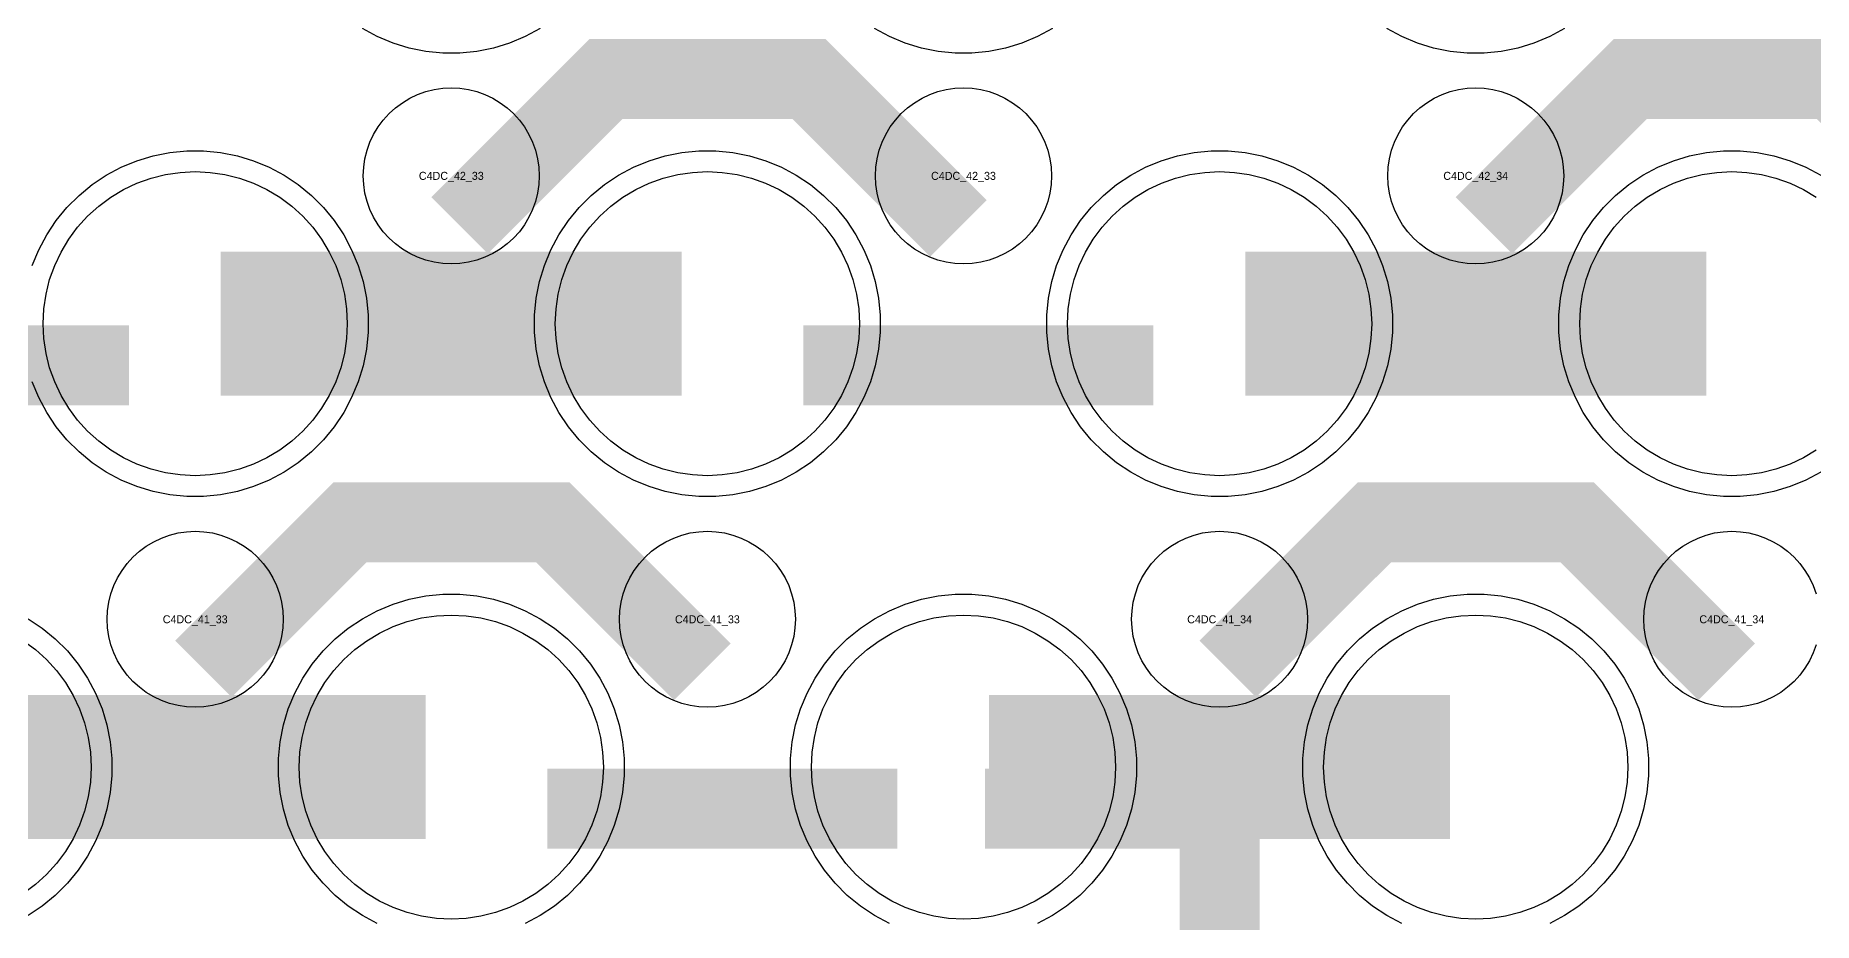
# Model space of a CAD drawing. Extents: x -11880 to 11880, y -14992 to 14992.
# Drawn here: x -1490 to -934, y -9207 to -8930 of the extents above; entities that cross this region are included whole.
import ezdxf
from ezdxf.enums import TextEntityAlignment as Align

# ---------------------------------------------------------------- set-up
doc = ezdxf.new("R2010")
doc.units = 0
doc.header["$MEASUREMENT"] = 0
for name, color, linetype in [('GDS_775_DT_237', 138, 'CONTINUOUS'), ('RDL1_FS', 34, 'CONTINUOUS'), ('RDL_BS', 160, 'CONTINUOUS')]:
    doc.layers.add(name, color=color, linetype=linetype)

msp = doc.modelspace()

# ---------------------------------------------------------------- linework, layer by layer
at = {"layer": 'RDL1_FS'}
for points in [[(-1440, -9067.384), (-1444.657, -9067.155), (-1449.268, -9066.471), (-1453.791, -9065.339), (-1458.181, -9063.767), (-1462.395, -9061.775), (-1466.395, -9059.377), (-1470.14, -9056.599), (-1473.594, -9053.469), (-1476.724, -9050.015), (-1479.502, -9046.27), (-1481.9, -9042.27), (-1483.892, -9038.056), (-1485.464, -9033.666), (-1486.596, -9029.143), (-1487.28, -9024.532), (-1487.509, -9019.875), (-1487.28, -9015.218), (-1486.596, -9010.607), (-1485.464, -9006.084), (-1483.892, -9001.694), (-1481.9, -8997.48), (-1479.502, -8993.48), (-1476.724, -8989.735), (-1473.594, -8986.281), (-1470.14, -8983.151), (-1466.395, -8980.373), (-1462.395, -8977.975), (-1458.181, -8975.983), (-1453.791, -8974.411), (-1449.268, -8973.279), (-1444.657, -8972.595), (-1440, -8972.366), (-1435.343, -8972.595), (-1430.732, -8973.279), (-1426.209, -8974.411), (-1421.819, -8975.983), (-1417.605, -8977.975), (-1413.605, -8980.373), (-1409.86, -8983.151), (-1406.406, -8986.281), (-1403.276, -8989.735), (-1400.498, -8993.48), (-1398.1, -8997.48), (-1396.108, -9001.694), (-1394.536, -9006.084), (-1393.404, -9010.607), (-1392.72, -9015.218), (-1392.491, -9019.875), (-1392.72, -9024.532), (-1393.404, -9029.143), (-1394.536, -9033.666), (-1396.108, -9038.056), (-1398.1, -9042.27), (-1400.498, -9046.27), (-1403.276, -9050.015), (-1406.406, -9053.469), (-1409.86, -9056.599), (-1413.605, -9059.377), (-1417.605, -9061.775), (-1421.819, -9063.767), (-1426.209, -9065.339), (-1430.732, -9066.471), (-1435.343, -9067.155)], [(-1280, -9067.384), (-1284.657, -9067.155), (-1289.268, -9066.471), (-1293.791, -9065.339), (-1298.181, -9063.767), (-1302.395, -9061.775), (-1306.395, -9059.377), (-1310.14, -9056.599), (-1313.594, -9053.469), (-1316.724, -9050.015), (-1319.502, -9046.27), (-1321.9, -9042.27), (-1323.892, -9038.056), (-1325.464, -9033.666), (-1326.596, -9029.143), (-1327.28, -9024.532), (-1327.509, -9019.875), (-1327.28, -9015.218), (-1326.596, -9010.607), (-1325.464, -9006.084), (-1323.892, -9001.694), (-1321.9, -8997.48), (-1319.502, -8993.48), (-1316.724, -8989.735), (-1313.594, -8986.281), (-1310.14, -8983.151), (-1306.395, -8980.373), (-1302.395, -8977.975), (-1298.181, -8975.983), (-1293.791, -8974.411), (-1289.268, -8973.279), (-1284.657, -8972.595), (-1280, -8972.366), (-1275.343, -8972.595), (-1270.732, -8973.279), (-1266.209, -8974.411), (-1261.819, -8975.983), (-1257.605, -8977.975), (-1253.605, -8980.373), (-1249.86, -8983.151), (-1246.406, -8986.281), (-1243.276, -8989.735), (-1240.498, -8993.48), (-1238.1, -8997.48), (-1236.108, -9001.694), (-1234.536, -9006.084), (-1233.404, -9010.607), (-1232.72, -9015.218), (-1232.491, -9019.875), (-1232.72, -9024.532), (-1233.404, -9029.143), (-1234.536, -9033.666), (-1236.108, -9038.056), (-1238.1, -9042.27), (-1240.498, -9046.27), (-1243.276, -9050.015), (-1246.406, -9053.469), (-1249.86, -9056.599), (-1253.605, -9059.377), (-1257.605, -9061.775), (-1261.819, -9063.767), (-1266.209, -9065.339), (-1270.732, -9066.471), (-1275.343, -9067.155)], [(-1120, -9067.384), (-1124.657, -9067.155), (-1129.268, -9066.471), (-1133.791, -9065.339), (-1138.181, -9063.767), (-1142.395, -9061.775), (-1146.395, -9059.377), (-1150.14, -9056.599), (-1153.594, -9053.469), (-1156.724, -9050.015), (-1159.502, -9046.27), (-1161.9, -9042.27), (-1163.892, -9038.056), (-1165.464, -9033.666), (-1166.596, -9029.143), (-1167.28, -9024.532), (-1167.509, -9019.875), (-1167.28, -9015.218), (-1166.596, -9010.607), (-1165.464, -9006.084), (-1163.892, -9001.694), (-1161.9, -8997.48), (-1159.502, -8993.48), (-1156.724, -8989.735), (-1153.594, -8986.281), (-1150.14, -8983.151), (-1146.395, -8980.373), (-1142.395, -8977.975), (-1138.181, -8975.983), (-1133.791, -8974.411), (-1129.268, -8973.279), (-1124.657, -8972.595), (-1120, -8972.366), (-1115.343, -8972.595), (-1110.732, -8973.279), (-1106.209, -8974.411), (-1101.819, -8975.983), (-1097.605, -8977.975), (-1093.605, -8980.373), (-1089.86, -8983.151), (-1086.406, -8986.281), (-1083.276, -8989.735), (-1080.498, -8993.48), (-1078.1, -8997.48), (-1076.108, -9001.694), (-1074.536, -9006.084), (-1073.404, -9010.607), (-1072.72, -9015.218), (-1072.491, -9019.875), (-1072.72, -9024.532), (-1073.404, -9029.143), (-1074.536, -9033.666), (-1076.108, -9038.056), (-1078.1, -9042.27), (-1080.498, -9046.27), (-1083.276, -9050.015), (-1086.406, -9053.469), (-1089.86, -9056.599), (-1093.605, -9059.377), (-1097.605, -9061.775), (-1101.819, -9063.767), (-1106.209, -9065.339), (-1110.732, -9066.471), (-1115.343, -9067.155)], [(-1360, -9205.944), (-1364.657, -9205.715), (-1369.268, -9205.031), (-1373.791, -9203.899), (-1378.181, -9202.327), (-1382.395, -9200.335), (-1386.395, -9197.937), (-1390.14, -9195.159), (-1393.594, -9192.029), (-1396.724, -9188.575), (-1399.502, -9184.83), (-1401.9, -9180.83), (-1403.892, -9176.616), (-1405.464, -9172.226), (-1406.596, -9167.703), (-1407.28, -9163.092), (-1407.509, -9158.435), (-1407.28, -9153.778), (-1406.596, -9149.167), (-1405.464, -9144.644), (-1403.892, -9140.254), (-1401.9, -9136.04), (-1399.502, -9132.04), (-1396.724, -9128.295), (-1393.594, -9124.841), (-1390.14, -9121.711), (-1386.395, -9118.933), (-1382.395, -9116.535), (-1378.181, -9114.543), (-1373.791, -9112.971), (-1369.268, -9111.839), (-1364.657, -9111.155), (-1360, -9110.926), (-1355.343, -9111.155), (-1350.732, -9111.839), (-1346.209, -9112.971), (-1341.819, -9114.543), (-1337.605, -9116.535), (-1333.605, -9118.933), (-1329.86, -9121.711), (-1326.406, -9124.841), (-1323.276, -9128.295), (-1320.498, -9132.04), (-1318.1, -9136.04), (-1316.108, -9140.254), (-1314.536, -9144.644), (-1313.404, -9149.167), (-1312.72, -9153.778), (-1312.491, -9158.435), (-1312.72, -9163.092), (-1313.404, -9167.703), (-1314.536, -9172.226), (-1316.108, -9176.616), (-1318.1, -9180.83), (-1320.498, -9184.83), (-1323.276, -9188.575), (-1326.406, -9192.029), (-1329.86, -9195.159), (-1333.605, -9197.937), (-1337.605, -9200.335), (-1341.819, -9202.327), (-1346.209, -9203.899), (-1350.732, -9205.031), (-1355.343, -9205.715)], [(-1200, -9205.944), (-1204.657, -9205.715), (-1209.268, -9205.031), (-1213.791, -9203.899), (-1218.181, -9202.327), (-1222.395, -9200.335), (-1226.395, -9197.937), (-1230.14, -9195.159), (-1233.594, -9192.029), (-1236.724, -9188.575), (-1239.502, -9184.83), (-1241.9, -9180.83), (-1243.892, -9176.616), (-1245.464, -9172.226), (-1246.596, -9167.703), (-1247.28, -9163.092), (-1247.509, -9158.435), (-1247.28, -9153.778), (-1246.596, -9149.167), (-1245.464, -9144.644), (-1243.892, -9140.254), (-1241.9, -9136.04), (-1239.502, -9132.04), (-1236.724, -9128.295), (-1233.594, -9124.841), (-1230.14, -9121.711), (-1226.395, -9118.933), (-1222.395, -9116.535), (-1218.181, -9114.543), (-1213.791, -9112.971), (-1209.268, -9111.839), (-1204.657, -9111.155), (-1200, -9110.926), (-1195.343, -9111.155), (-1190.732, -9111.839), (-1186.209, -9112.971), (-1181.819, -9114.543), (-1177.605, -9116.535), (-1173.605, -9118.933), (-1169.86, -9121.711), (-1166.406, -9124.841), (-1163.276, -9128.295), (-1160.498, -9132.04), (-1158.1, -9136.04), (-1156.108, -9140.254), (-1154.536, -9144.644), (-1153.404, -9149.167), (-1152.72, -9153.778), (-1152.491, -9158.435), (-1152.72, -9163.092), (-1153.404, -9167.703), (-1154.536, -9172.226), (-1156.108, -9176.616), (-1158.1, -9180.83), (-1160.498, -9184.83), (-1163.276, -9188.575), (-1166.406, -9192.029), (-1169.86, -9195.159), (-1173.605, -9197.937), (-1177.605, -9200.335), (-1181.819, -9202.327), (-1186.209, -9203.899), (-1190.732, -9205.031), (-1195.343, -9205.715)], [(-1040, -9205.944), (-1044.657, -9205.715), (-1049.268, -9205.031), (-1053.791, -9203.899), (-1058.181, -9202.327), (-1062.395, -9200.335), (-1066.395, -9197.937), (-1070.14, -9195.159), (-1073.594, -9192.029), (-1076.724, -9188.575), (-1079.502, -9184.83), (-1081.9, -9180.83), (-1083.892, -9176.616), (-1085.464, -9172.226), (-1086.596, -9167.703), (-1087.28, -9163.092), (-1087.509, -9158.435), (-1087.28, -9153.778), (-1086.596, -9149.167), (-1085.464, -9144.644), (-1083.892, -9140.254), (-1081.9, -9136.04), (-1079.502, -9132.04), (-1076.724, -9128.295), (-1073.594, -9124.841), (-1070.14, -9121.711), (-1066.395, -9118.933), (-1062.395, -9116.535), (-1058.181, -9114.543), (-1053.791, -9112.971), (-1049.268, -9111.839), (-1044.657, -9111.155), (-1040, -9110.926), (-1035.343, -9111.155), (-1030.732, -9111.839), (-1026.209, -9112.971), (-1021.819, -9114.543), (-1017.605, -9116.535), (-1013.605, -9118.933), (-1009.86, -9121.711), (-1006.406, -9124.841), (-1003.276, -9128.295), (-1000.498, -9132.04), (-998.1, -9136.04), (-996.108, -9140.254), (-994.536, -9144.644), (-993.404, -9149.167), (-992.72, -9153.778), (-992.491, -9158.435), (-992.72, -9163.092), (-993.404, -9167.703), (-994.536, -9172.226), (-996.108, -9176.616), (-998.1, -9180.83), (-1000.498, -9184.83), (-1003.276, -9188.575), (-1006.406, -9192.029), (-1009.86, -9195.159), (-1013.605, -9197.937), (-1017.605, -9200.335), (-1021.819, -9202.327), (-1026.209, -9203.899), (-1030.732, -9205.031), (-1035.343, -9205.715)]]:
    msp.add_lwpolyline(points, close=True, dxfattribs=at)
for points in [[(-933.605, -9059.377), (-937.605, -9061.775), (-941.819, -9063.767), (-946.209, -9065.339), (-950.732, -9066.471), (-955.343, -9067.155), (-960, -9067.384), (-964.657, -9067.155), (-969.268, -9066.471), (-973.791, -9065.339), (-978.181, -9063.767), (-982.395, -9061.775), (-986.395, -9059.377), (-990.14, -9056.599), (-993.594, -9053.469), (-996.724, -9050.015), (-999.502, -9046.27), (-1001.9, -9042.27), (-1003.892, -9038.056), (-1005.464, -9033.666), (-1006.596, -9029.143), (-1007.28, -9024.532), (-1007.509, -9019.875), (-1007.28, -9015.218), (-1006.596, -9010.607), (-1005.464, -9006.084), (-1003.892, -9001.694), (-1001.9, -8997.48), (-999.502, -8993.48), (-996.724, -8989.735), (-993.594, -8986.281), (-990.14, -8983.151), (-986.395, -8980.373), (-982.395, -8977.975), (-978.181, -8975.983), (-973.791, -8974.411), (-969.268, -8973.279), (-964.657, -8972.595), (-960, -8972.366), (-955.343, -8972.595), (-950.732, -8973.279), (-946.209, -8974.411), (-941.819, -8975.983), (-937.605, -8977.975), (-933.605, -8980.373)], [(-1493.605, -9118.933), (-1489.86, -9121.711), (-1486.406, -9124.841), (-1483.276, -9128.295), (-1480.498, -9132.04), (-1478.1, -9136.04), (-1476.108, -9140.254), (-1474.536, -9144.644), (-1473.404, -9149.167), (-1472.72, -9153.778), (-1472.491, -9158.435), (-1472.72, -9163.092), (-1473.404, -9167.703), (-1474.536, -9172.226), (-1476.108, -9176.616), (-1478.1, -9180.83), (-1480.498, -9184.83), (-1483.276, -9188.575), (-1486.406, -9192.029), (-1489.86, -9195.159), (-1493.605, -9197.937)]]:
    msp.add_lwpolyline(points, dxfattribs=at)
for points in [[(-1431.998, -9019.875, 45, 45, 0), (-1359.998, -9019.875, 45, 45, 0)], [(-1359.998, -9019.875, 45, 45, 0), (-1287.998, -9019.875, 45, 45, 0)], [(-1111.998, -9019.875, 45, 45, 0), (-1039.998, -9019.875, 45, 45, 0)], [(-1039.998, -9019.875, 45, 45, 0), (-967.998, -9019.875, 45, 45, 0)], [(-1511.998, -9158.435, 45, 45, 0), (-1439.998, -9158.435, 45, 45, 0)], [(-1439.998, -9158.435, 45, 45, 0), (-1367.998, -9158.435, 45, 45, 0)], [(-1191.998, -9158.435, 45, 45, 0), (-1119.998, -9158.435, 45, 45, 0)], [(-1119.998, -9158.435, 45, 45, 0), (-1047.998, -9158.435, 45, 45, 0)]]:
    msp.add_lwpolyline(points, format="xyseb", dxfattribs=at)
at = {"layer": 'RDL_BS'}
for points in [[(-1332.223, -8927.693), (-1336.885, -8930.185), (-1341.795, -8932.216), (-1346.835, -8933.747), (-1352.062, -8934.793), (-1357.356, -8935.31), (-1362.644, -8935.31), (-1367.938, -8934.793), (-1373.165, -8933.747), (-1378.205, -8932.216), (-1383.115, -8930.185), (-1387.777, -8927.693)], [(-1172.223, -8927.693), (-1176.885, -8930.185), (-1181.795, -8932.216), (-1186.835, -8933.747), (-1192.062, -8934.793), (-1197.356, -8935.31), (-1202.644, -8935.31), (-1207.938, -8934.793), (-1213.165, -8933.747), (-1218.205, -8932.216), (-1223.115, -8930.185), (-1227.777, -8927.693)], [(-1012.223, -8927.693), (-1016.885, -8930.185), (-1021.795, -8932.216), (-1026.835, -8933.747), (-1032.062, -8934.793), (-1037.356, -8935.31), (-1042.644, -8935.31), (-1047.938, -8934.793), (-1053.165, -8933.747), (-1058.205, -8932.216), (-1063.115, -8930.185), (-1067.777, -8927.693)], [(-1490.906, -9001.67), (-1488.875, -8996.76), (-1486.383, -8992.098), (-1483.436, -8987.684), (-1480.074, -8983.583), (-1476.292, -8979.801), (-1472.191, -8976.439), (-1467.777, -8973.492), (-1463.115, -8971), (-1458.205, -8968.969), (-1453.165, -8967.438), (-1447.938, -8966.392), (-1442.644, -8965.875), (-1437.356, -8965.875), (-1432.062, -8966.392), (-1426.835, -8967.438), (-1421.795, -8968.969), (-1416.885, -8971), (-1412.223, -8973.492), (-1407.809, -8976.439), (-1403.708, -8979.801), (-1399.926, -8983.583), (-1396.564, -8987.684), (-1393.617, -8992.098), (-1391.125, -8996.76), (-1389.094, -9001.67), (-1387.563, -9006.71), (-1386.517, -9011.937), (-1386, -9017.231), (-1386, -9022.519), (-1386.517, -9027.813), (-1387.563, -9033.04), (-1389.094, -9038.08), (-1391.125, -9042.99), (-1393.617, -9047.652), (-1396.564, -9052.066), (-1399.926, -9056.167), (-1403.708, -9059.949), (-1407.809, -9063.311), (-1412.223, -9066.258), (-1416.885, -9068.75), (-1421.795, -9070.781), (-1426.835, -9072.312), (-1432.062, -9073.358), (-1437.356, -9073.875), (-1442.644, -9073.875), (-1447.938, -9073.358), (-1453.165, -9072.312), (-1458.205, -9070.781), (-1463.115, -9068.75), (-1467.777, -9066.258), (-1472.191, -9063.311), (-1476.292, -9059.949), (-1480.074, -9056.167), (-1483.436, -9052.066), (-1486.383, -9047.652), (-1488.875, -9042.99), (-1490.906, -9038.08)], [(-932.223, -9066.258), (-936.885, -9068.75), (-941.795, -9070.781), (-946.835, -9072.312), (-952.062, -9073.358), (-957.356, -9073.875), (-962.644, -9073.875), (-967.938, -9073.358), (-973.165, -9072.312), (-978.205, -9070.781), (-983.115, -9068.75), (-987.777, -9066.258), (-992.191, -9063.311), (-996.292, -9059.949), (-1000.074, -9056.167), (-1003.436, -9052.066), (-1006.383, -9047.652), (-1008.875, -9042.99), (-1010.906, -9038.08), (-1012.437, -9033.04), (-1013.483, -9027.813), (-1014, -9022.519), (-1014, -9017.231), (-1013.483, -9011.937), (-1012.437, -9006.71), (-1010.906, -9001.67), (-1008.875, -8996.76), (-1006.383, -8992.098), (-1003.436, -8987.684), (-1000.074, -8983.583), (-996.292, -8979.801), (-992.191, -8976.439), (-987.777, -8973.492), (-983.115, -8971), (-978.205, -8968.969), (-973.165, -8967.438), (-967.938, -8966.392), (-962.644, -8965.875), (-957.356, -8965.875), (-952.062, -8966.392), (-946.835, -8967.438), (-941.795, -8968.969), (-936.885, -8971), (-932.223, -8973.492)], [(-933.691, -9120.231), (-934.598, -9122.766), (-935.75, -9125.203), (-937.143, -9127.527), (-938.746, -9129.69), (-940.558, -9131.689), (-942.557, -9133.501), (-944.72, -9135.104), (-947.044, -9136.497), (-949.481, -9137.649), (-952.016, -9138.556), (-954.635, -9139.213), (-957.307, -9139.609), (-960, -9139.741), (-962.693, -9139.609), (-965.365, -9139.213), (-967.984, -9138.556), (-970.519, -9137.649), (-972.956, -9136.497), (-975.28, -9135.104), (-977.443, -9133.501), (-979.442, -9131.689), (-981.254, -9129.69), (-982.857, -9127.527), (-984.25, -9125.203), (-985.402, -9122.766), (-986.309, -9120.231), (-986.966, -9117.612), (-987.362, -9114.94), (-987.494, -9112.247), (-987.362, -9109.554), (-986.966, -9106.882), (-986.309, -9104.263), (-985.402, -9101.728), (-984.25, -9099.291), (-982.857, -9096.967), (-981.254, -9094.804), (-979.442, -9092.805), (-977.443, -9090.993), (-975.28, -9089.39), (-972.956, -9087.997), (-970.519, -9086.845), (-967.984, -9085.938), (-965.365, -9085.281), (-962.693, -9084.885), (-960, -9084.753), (-957.307, -9084.885), (-954.635, -9085.281), (-952.016, -9085.938), (-949.481, -9086.845), (-947.044, -9087.997), (-944.72, -9089.39), (-942.557, -9090.993), (-940.558, -9092.805), (-938.746, -9094.804), (-937.143, -9096.967), (-935.75, -9099.291), (-934.598, -9101.728), (-933.691, -9104.263)], [(-1383.115, -9207.31), (-1387.777, -9204.818), (-1392.191, -9201.871), (-1396.292, -9198.509), (-1400.074, -9194.727), (-1403.436, -9190.626), (-1406.383, -9186.212), (-1408.875, -9181.55), (-1410.906, -9176.64), (-1412.437, -9171.6), (-1413.483, -9166.373), (-1414, -9161.079), (-1414, -9155.791), (-1413.483, -9150.497), (-1412.437, -9145.27), (-1410.906, -9140.23), (-1408.875, -9135.32), (-1406.383, -9130.658), (-1403.436, -9126.244), (-1400.074, -9122.143), (-1396.292, -9118.361), (-1392.191, -9114.999), (-1387.777, -9112.052), (-1383.115, -9109.56), (-1378.205, -9107.529), (-1373.165, -9105.998), (-1367.938, -9104.952), (-1362.644, -9104.435), (-1357.356, -9104.435), (-1352.062, -9104.952), (-1346.835, -9105.998), (-1341.795, -9107.529), (-1336.885, -9109.56), (-1332.223, -9112.052), (-1327.809, -9114.999), (-1323.708, -9118.361), (-1319.926, -9122.143), (-1316.564, -9126.244), (-1313.617, -9130.658), (-1311.125, -9135.32), (-1309.094, -9140.23), (-1307.563, -9145.27), (-1306.517, -9150.497), (-1306, -9155.791), (-1306, -9161.079), (-1306.517, -9166.373), (-1307.563, -9171.6), (-1309.094, -9176.64), (-1311.125, -9181.55), (-1313.617, -9186.212), (-1316.564, -9190.626), (-1319.926, -9194.727), (-1323.708, -9198.509), (-1327.809, -9201.871), (-1332.223, -9204.818), (-1336.885, -9207.31)], [(-1223.115, -9207.31), (-1227.777, -9204.818), (-1232.191, -9201.871), (-1236.292, -9198.509), (-1240.074, -9194.727), (-1243.436, -9190.626), (-1246.383, -9186.212), (-1248.875, -9181.55), (-1250.906, -9176.64), (-1252.437, -9171.6), (-1253.483, -9166.373), (-1254, -9161.079), (-1254, -9155.791), (-1253.483, -9150.497), (-1252.437, -9145.27), (-1250.906, -9140.23), (-1248.875, -9135.32), (-1246.383, -9130.658), (-1243.436, -9126.244), (-1240.074, -9122.143), (-1236.292, -9118.361), (-1232.191, -9114.999), (-1227.777, -9112.052), (-1223.115, -9109.56), (-1218.205, -9107.529), (-1213.165, -9105.998), (-1207.938, -9104.952), (-1202.644, -9104.435), (-1197.356, -9104.435), (-1192.062, -9104.952), (-1186.835, -9105.998), (-1181.795, -9107.529), (-1176.885, -9109.56), (-1172.223, -9112.052), (-1167.809, -9114.999), (-1163.708, -9118.361), (-1159.926, -9122.143), (-1156.564, -9126.244), (-1153.617, -9130.658), (-1151.125, -9135.32), (-1149.094, -9140.23), (-1147.563, -9145.27), (-1146.517, -9150.497), (-1146, -9155.791), (-1146, -9161.079), (-1146.517, -9166.373), (-1147.563, -9171.6), (-1149.094, -9176.64), (-1151.125, -9181.55), (-1153.617, -9186.212), (-1156.564, -9190.626), (-1159.926, -9194.727), (-1163.708, -9198.509), (-1167.809, -9201.871), (-1172.223, -9204.818), (-1176.885, -9207.31)], [(-1063.115, -9207.31), (-1067.777, -9204.818), (-1072.191, -9201.871), (-1076.292, -9198.509), (-1080.074, -9194.727), (-1083.436, -9190.626), (-1086.383, -9186.212), (-1088.875, -9181.55), (-1090.906, -9176.64), (-1092.437, -9171.6), (-1093.483, -9166.373), (-1094, -9161.079), (-1094, -9155.791), (-1093.483, -9150.497), (-1092.437, -9145.27), (-1090.906, -9140.23), (-1088.875, -9135.32), (-1086.383, -9130.658), (-1083.436, -9126.244), (-1080.074, -9122.143), (-1076.292, -9118.361), (-1072.191, -9114.999), (-1067.777, -9112.052), (-1063.115, -9109.56), (-1058.205, -9107.529), (-1053.165, -9105.998), (-1047.938, -9104.952), (-1042.644, -9104.435), (-1037.356, -9104.435), (-1032.062, -9104.952), (-1026.835, -9105.998), (-1021.795, -9107.529), (-1016.885, -9109.56), (-1012.223, -9112.052), (-1007.809, -9114.999), (-1003.708, -9118.361), (-999.926, -9122.143), (-996.564, -9126.244), (-993.617, -9130.658), (-991.125, -9135.32), (-989.094, -9140.23), (-987.563, -9145.27), (-986.517, -9150.497), (-986, -9155.791), (-986, -9161.079), (-986.517, -9166.373), (-987.563, -9171.6), (-989.094, -9176.64), (-991.125, -9181.55), (-993.617, -9186.212), (-996.564, -9190.626), (-999.926, -9194.727), (-1003.708, -9198.509), (-1007.809, -9201.871), (-1012.223, -9204.818), (-1016.885, -9207.31)], [(-1492.223, -9112.052), (-1487.809, -9114.999), (-1483.708, -9118.361), (-1479.926, -9122.143), (-1476.564, -9126.244), (-1473.617, -9130.658), (-1471.125, -9135.32), (-1469.094, -9140.23), (-1467.563, -9145.27), (-1466.517, -9150.497), (-1466, -9155.791), (-1466, -9161.079), (-1466.517, -9166.373), (-1467.563, -9171.6), (-1469.094, -9176.64), (-1471.125, -9181.55), (-1473.617, -9186.212), (-1476.564, -9190.626), (-1479.926, -9194.727), (-1483.708, -9198.509), (-1487.809, -9201.871), (-1492.223, -9204.818)]]:
    msp.add_lwpolyline(points, dxfattribs=at)
for points in [[(-1357.438, -8989.189, 25, 25, 0), (-1311.623, -8943.374, 25, 25, 0), (-1278.07, -8943.374, 25, 25, 0)], [(-1201.599, -8990.088, 25, 25, 0), (-1248.313, -8943.374, 25, 25, 0), (-1278.071, -8943.374, 25, 25, 0)], [(-1037.438, -8989.189, 25, 25, 0), (-991.623, -8943.374, 25, 25, 0), (-958.07, -8943.374, 25, 25, 0)], [(-881.599, -8990.088, 25, 25, 0), (-928.313, -8943.374, 25, 25, 0), (-958.071, -8943.374, 25, 25, 0)], [(-1569.984, -9032.888, 25, 25, 0), (-1460.719, -9032.888, 25, 25, 0)], [(-1249.984, -9032.888, 25, 25, 0), (-1140.719, -9032.888, 25, 25, 0)], [(-1437.438, -9127.749, 25, 25, 0), (-1391.623, -9081.934, 25, 25, 0), (-1358.07, -9081.934, 25, 25, 0)], [(-1281.599, -9128.648, 25, 25, 0), (-1328.313, -9081.934, 25, 25, 0), (-1358.071, -9081.934, 25, 25, 0)], [(-1117.438, -9127.749, 25, 25, 0), (-1071.623, -9081.934, 25, 25, 0), (-1038.07, -9081.934, 25, 25, 0)], [(-961.599, -9128.648, 25, 25, 0), (-1008.313, -9081.934, 25, 25, 0), (-1038.071, -9081.934, 25, 25, 0)], [(-1120, -9265.725, 25, 25, 0), (-1120, -9158.948, 25, 25, 0)], [(-1329.984, -9171.448, 25, 25, 0), (-1220.719, -9171.448, 25, 25, 0)], [(-1107.5, -9171.448, 25, 25, 0), (-1193.333, -9171.448, 25, 25, 0)], [(-1147.056, -9171.448, 25, 25, 0), (-1188.26, -9171.448, 25, 25, 0)], [(-1120, -9189.417, 25, 25, 0), (-1120, -9235.037, 25, 25, 0)]]:
    msp.add_lwpolyline(points, format="xyseb", dxfattribs=at)
for points in [[(-1360, -9001.181), (-1362.693, -9001.049), (-1365.365, -9000.653), (-1367.984, -8999.996), (-1370.519, -8999.089), (-1372.956, -8997.937), (-1375.28, -8996.544), (-1377.443, -8994.941), (-1379.442, -8993.129), (-1381.254, -8991.13), (-1382.857, -8988.967), (-1384.25, -8986.643), (-1385.402, -8984.206), (-1386.309, -8981.671), (-1386.966, -8979.052), (-1387.362, -8976.38), (-1387.494, -8973.687), (-1387.362, -8970.994), (-1386.966, -8968.322), (-1386.309, -8965.703), (-1385.402, -8963.168), (-1384.25, -8960.731), (-1382.857, -8958.407), (-1381.254, -8956.244), (-1379.442, -8954.245), (-1377.443, -8952.433), (-1375.28, -8950.83), (-1372.956, -8949.437), (-1370.519, -8948.285), (-1367.984, -8947.378), (-1365.365, -8946.721), (-1362.693, -8946.325), (-1360, -8946.193), (-1357.307, -8946.325), (-1354.635, -8946.721), (-1352.016, -8947.378), (-1349.481, -8948.285), (-1347.044, -8949.437), (-1344.72, -8950.83), (-1342.557, -8952.433), (-1340.558, -8954.245), (-1338.746, -8956.244), (-1337.143, -8958.407), (-1335.75, -8960.731), (-1334.598, -8963.168), (-1333.691, -8965.703), (-1333.034, -8968.322), (-1332.638, -8970.994), (-1332.506, -8973.687), (-1332.638, -8976.38), (-1333.034, -8979.052), (-1333.691, -8981.671), (-1334.598, -8984.206), (-1335.75, -8986.643), (-1337.143, -8988.967), (-1338.746, -8991.13), (-1340.558, -8993.129), (-1342.557, -8994.941), (-1344.72, -8996.544), (-1347.044, -8997.937), (-1349.481, -8999.089), (-1352.016, -8999.996), (-1354.635, -9000.653), (-1357.307, -9001.049)], [(-1200, -9001.181), (-1202.693, -9001.049), (-1205.365, -9000.653), (-1207.984, -8999.996), (-1210.519, -8999.089), (-1212.956, -8997.937), (-1215.28, -8996.544), (-1217.443, -8994.941), (-1219.442, -8993.129), (-1221.254, -8991.13), (-1222.857, -8988.967), (-1224.25, -8986.643), (-1225.402, -8984.206), (-1226.309, -8981.671), (-1226.966, -8979.052), (-1227.362, -8976.38), (-1227.494, -8973.687), (-1227.362, -8970.994), (-1226.966, -8968.322), (-1226.309, -8965.703), (-1225.402, -8963.168), (-1224.25, -8960.731), (-1222.857, -8958.407), (-1221.254, -8956.244), (-1219.442, -8954.245), (-1217.443, -8952.433), (-1215.28, -8950.83), (-1212.956, -8949.437), (-1210.519, -8948.285), (-1207.984, -8947.378), (-1205.365, -8946.721), (-1202.693, -8946.325), (-1200, -8946.193), (-1197.307, -8946.325), (-1194.635, -8946.721), (-1192.016, -8947.378), (-1189.481, -8948.285), (-1187.044, -8949.437), (-1184.72, -8950.83), (-1182.557, -8952.433), (-1180.558, -8954.245), (-1178.746, -8956.244), (-1177.143, -8958.407), (-1175.75, -8960.731), (-1174.598, -8963.168), (-1173.691, -8965.703), (-1173.034, -8968.322), (-1172.638, -8970.994), (-1172.506, -8973.687), (-1172.638, -8976.38), (-1173.034, -8979.052), (-1173.691, -8981.671), (-1174.598, -8984.206), (-1175.75, -8986.643), (-1177.143, -8988.967), (-1178.746, -8991.13), (-1180.558, -8993.129), (-1182.557, -8994.941), (-1184.72, -8996.544), (-1187.044, -8997.937), (-1189.481, -8999.089), (-1192.016, -8999.996), (-1194.635, -9000.653), (-1197.307, -9001.049)], [(-1040, -9001.181), (-1042.693, -9001.049), (-1045.365, -9000.653), (-1047.984, -8999.996), (-1050.519, -8999.089), (-1052.956, -8997.937), (-1055.28, -8996.544), (-1057.443, -8994.941), (-1059.442, -8993.129), (-1061.254, -8991.13), (-1062.857, -8988.967), (-1064.25, -8986.643), (-1065.402, -8984.206), (-1066.309, -8981.671), (-1066.966, -8979.052), (-1067.362, -8976.38), (-1067.494, -8973.687), (-1067.362, -8970.994), (-1066.966, -8968.322), (-1066.309, -8965.703), (-1065.402, -8963.168), (-1064.25, -8960.731), (-1062.857, -8958.407), (-1061.254, -8956.244), (-1059.442, -8954.245), (-1057.443, -8952.433), (-1055.28, -8950.83), (-1052.956, -8949.437), (-1050.519, -8948.285), (-1047.984, -8947.378), (-1045.365, -8946.721), (-1042.693, -8946.325), (-1040, -8946.193), (-1037.307, -8946.325), (-1034.635, -8946.721), (-1032.016, -8947.378), (-1029.481, -8948.285), (-1027.044, -8949.437), (-1024.72, -8950.83), (-1022.557, -8952.433), (-1020.558, -8954.245), (-1018.746, -8956.244), (-1017.143, -8958.407), (-1015.75, -8960.731), (-1014.598, -8963.168), (-1013.691, -8965.703), (-1013.034, -8968.322), (-1012.638, -8970.994), (-1012.506, -8973.687), (-1012.638, -8976.38), (-1013.034, -8979.052), (-1013.691, -8981.671), (-1014.598, -8984.206), (-1015.75, -8986.643), (-1017.143, -8988.967), (-1018.746, -8991.13), (-1020.558, -8993.129), (-1022.557, -8994.941), (-1024.72, -8996.544), (-1027.044, -8997.937), (-1029.481, -8999.089), (-1032.016, -8999.996), (-1034.635, -9000.653), (-1037.307, -9001.049)], [(-1282.644, -9073.875), (-1287.938, -9073.358), (-1293.165, -9072.312), (-1298.205, -9070.781), (-1303.115, -9068.75), (-1307.777, -9066.258), (-1312.191, -9063.311), (-1316.292, -9059.949), (-1320.074, -9056.167), (-1323.436, -9052.066), (-1326.383, -9047.652), (-1328.875, -9042.99), (-1330.906, -9038.08), (-1332.437, -9033.04), (-1333.483, -9027.813), (-1334, -9022.519), (-1334, -9017.231), (-1333.483, -9011.937), (-1332.437, -9006.71), (-1330.906, -9001.67), (-1328.875, -8996.76), (-1326.383, -8992.098), (-1323.436, -8987.684), (-1320.074, -8983.583), (-1316.292, -8979.801), (-1312.191, -8976.439), (-1307.777, -8973.492), (-1303.115, -8971), (-1298.205, -8968.969), (-1293.165, -8967.438), (-1287.938, -8966.392), (-1282.644, -8965.875), (-1277.356, -8965.875), (-1272.062, -8966.392), (-1266.835, -8967.438), (-1261.795, -8968.969), (-1256.885, -8971), (-1252.223, -8973.492), (-1247.809, -8976.439), (-1243.708, -8979.801), (-1239.926, -8983.583), (-1236.564, -8987.684), (-1233.617, -8992.098), (-1231.125, -8996.76), (-1229.094, -9001.67), (-1227.563, -9006.71), (-1226.517, -9011.937), (-1226, -9017.231), (-1226, -9022.519), (-1226.517, -9027.813), (-1227.563, -9033.04), (-1229.094, -9038.08), (-1231.125, -9042.99), (-1233.617, -9047.652), (-1236.564, -9052.066), (-1239.926, -9056.167), (-1243.708, -9059.949), (-1247.809, -9063.311), (-1252.223, -9066.258), (-1256.885, -9068.75), (-1261.795, -9070.781), (-1266.835, -9072.312), (-1272.062, -9073.358), (-1277.356, -9073.875)], [(-1122.644, -9073.875), (-1127.938, -9073.358), (-1133.165, -9072.312), (-1138.205, -9070.781), (-1143.115, -9068.75), (-1147.777, -9066.258), (-1152.191, -9063.311), (-1156.292, -9059.949), (-1160.074, -9056.167), (-1163.436, -9052.066), (-1166.383, -9047.652), (-1168.875, -9042.99), (-1170.906, -9038.08), (-1172.437, -9033.04), (-1173.483, -9027.813), (-1174, -9022.519), (-1174, -9017.231), (-1173.483, -9011.937), (-1172.437, -9006.71), (-1170.906, -9001.67), (-1168.875, -8996.76), (-1166.383, -8992.098), (-1163.436, -8987.684), (-1160.074, -8983.583), (-1156.292, -8979.801), (-1152.191, -8976.439), (-1147.777, -8973.492), (-1143.115, -8971), (-1138.205, -8968.969), (-1133.165, -8967.438), (-1127.938, -8966.392), (-1122.644, -8965.875), (-1117.356, -8965.875), (-1112.062, -8966.392), (-1106.835, -8967.438), (-1101.795, -8968.969), (-1096.885, -8971), (-1092.223, -8973.492), (-1087.809, -8976.439), (-1083.708, -8979.801), (-1079.926, -8983.583), (-1076.564, -8987.684), (-1073.617, -8992.098), (-1071.125, -8996.76), (-1069.094, -9001.67), (-1067.563, -9006.71), (-1066.517, -9011.937), (-1066, -9017.231), (-1066, -9022.519), (-1066.517, -9027.813), (-1067.563, -9033.04), (-1069.094, -9038.08), (-1071.125, -9042.99), (-1073.617, -9047.652), (-1076.564, -9052.066), (-1079.926, -9056.167), (-1083.708, -9059.949), (-1087.809, -9063.311), (-1092.223, -9066.258), (-1096.885, -9068.75), (-1101.795, -9070.781), (-1106.835, -9072.312), (-1112.062, -9073.358), (-1117.356, -9073.875)], [(-1440, -9139.741), (-1442.693, -9139.609), (-1445.365, -9139.213), (-1447.984, -9138.556), (-1450.519, -9137.649), (-1452.956, -9136.497), (-1455.28, -9135.104), (-1457.443, -9133.501), (-1459.442, -9131.689), (-1461.254, -9129.69), (-1462.857, -9127.527), (-1464.25, -9125.203), (-1465.402, -9122.766), (-1466.309, -9120.231), (-1466.966, -9117.612), (-1467.362, -9114.94), (-1467.494, -9112.247), (-1467.362, -9109.554), (-1466.966, -9106.882), (-1466.309, -9104.263), (-1465.402, -9101.728), (-1464.25, -9099.291), (-1462.857, -9096.967), (-1461.254, -9094.804), (-1459.442, -9092.805), (-1457.443, -9090.993), (-1455.28, -9089.39), (-1452.956, -9087.997), (-1450.519, -9086.845), (-1447.984, -9085.938), (-1445.365, -9085.281), (-1442.693, -9084.885), (-1440, -9084.753), (-1437.307, -9084.885), (-1434.635, -9085.281), (-1432.016, -9085.938), (-1429.481, -9086.845), (-1427.044, -9087.997), (-1424.72, -9089.39), (-1422.557, -9090.993), (-1420.558, -9092.805), (-1418.746, -9094.804), (-1417.143, -9096.967), (-1415.75, -9099.291), (-1414.598, -9101.728), (-1413.691, -9104.263), (-1413.034, -9106.882), (-1412.638, -9109.554), (-1412.506, -9112.247), (-1412.638, -9114.94), (-1413.034, -9117.612), (-1413.691, -9120.231), (-1414.598, -9122.766), (-1415.75, -9125.203), (-1417.143, -9127.527), (-1418.746, -9129.69), (-1420.558, -9131.689), (-1422.557, -9133.501), (-1424.72, -9135.104), (-1427.044, -9136.497), (-1429.481, -9137.649), (-1432.016, -9138.556), (-1434.635, -9139.213), (-1437.307, -9139.609)], [(-1280, -9139.741), (-1282.693, -9139.609), (-1285.365, -9139.213), (-1287.984, -9138.556), (-1290.519, -9137.649), (-1292.956, -9136.497), (-1295.28, -9135.104), (-1297.443, -9133.501), (-1299.442, -9131.689), (-1301.254, -9129.69), (-1302.857, -9127.527), (-1304.25, -9125.203), (-1305.402, -9122.766), (-1306.309, -9120.231), (-1306.966, -9117.612), (-1307.362, -9114.94), (-1307.494, -9112.247), (-1307.362, -9109.554), (-1306.966, -9106.882), (-1306.309, -9104.263), (-1305.402, -9101.728), (-1304.25, -9099.291), (-1302.857, -9096.967), (-1301.254, -9094.804), (-1299.442, -9092.805), (-1297.443, -9090.993), (-1295.28, -9089.39), (-1292.956, -9087.997), (-1290.519, -9086.845), (-1287.984, -9085.938), (-1285.365, -9085.281), (-1282.693, -9084.885), (-1280, -9084.753), (-1277.307, -9084.885), (-1274.635, -9085.281), (-1272.016, -9085.938), (-1269.481, -9086.845), (-1267.044, -9087.997), (-1264.72, -9089.39), (-1262.557, -9090.993), (-1260.558, -9092.805), (-1258.746, -9094.804), (-1257.143, -9096.967), (-1255.75, -9099.291), (-1254.598, -9101.728), (-1253.691, -9104.263), (-1253.034, -9106.882), (-1252.638, -9109.554), (-1252.506, -9112.247), (-1252.638, -9114.94), (-1253.034, -9117.612), (-1253.691, -9120.231), (-1254.598, -9122.766), (-1255.75, -9125.203), (-1257.143, -9127.527), (-1258.746, -9129.69), (-1260.558, -9131.689), (-1262.557, -9133.501), (-1264.72, -9135.104), (-1267.044, -9136.497), (-1269.481, -9137.649), (-1272.016, -9138.556), (-1274.635, -9139.213), (-1277.307, -9139.609)], [(-1120, -9139.741), (-1122.693, -9139.609), (-1125.365, -9139.213), (-1127.984, -9138.556), (-1130.519, -9137.649), (-1132.956, -9136.497), (-1135.28, -9135.104), (-1137.443, -9133.501), (-1139.442, -9131.689), (-1141.254, -9129.69), (-1142.857, -9127.527), (-1144.25, -9125.203), (-1145.402, -9122.766), (-1146.309, -9120.231), (-1146.966, -9117.612), (-1147.362, -9114.94), (-1147.494, -9112.247), (-1147.362, -9109.554), (-1146.966, -9106.882), (-1146.309, -9104.263), (-1145.402, -9101.728), (-1144.25, -9099.291), (-1142.857, -9096.967), (-1141.254, -9094.804), (-1139.442, -9092.805), (-1137.443, -9090.993), (-1135.28, -9089.39), (-1132.956, -9087.997), (-1130.519, -9086.845), (-1127.984, -9085.938), (-1125.365, -9085.281), (-1122.693, -9084.885), (-1120, -9084.753), (-1117.307, -9084.885), (-1114.635, -9085.281), (-1112.016, -9085.938), (-1109.481, -9086.845), (-1107.044, -9087.997), (-1104.72, -9089.39), (-1102.557, -9090.993), (-1100.558, -9092.805), (-1098.746, -9094.804), (-1097.143, -9096.967), (-1095.75, -9099.291), (-1094.598, -9101.728), (-1093.691, -9104.263), (-1093.034, -9106.882), (-1092.638, -9109.554), (-1092.506, -9112.247), (-1092.638, -9114.94), (-1093.034, -9117.612), (-1093.691, -9120.231), (-1094.598, -9122.766), (-1095.75, -9125.203), (-1097.143, -9127.527), (-1098.746, -9129.69), (-1100.558, -9131.689), (-1102.557, -9133.501), (-1104.72, -9135.104), (-1107.044, -9136.497), (-1109.481, -9137.649), (-1112.016, -9138.556), (-1114.635, -9139.213), (-1117.307, -9139.609)]]:
    msp.add_lwpolyline(points, close=True, dxfattribs=at)

# ---------------------------------------------------------------- texts
at = {"layer": 'GDS_775_DT_237'}
for s, p in [('C4DC_42_33', (-1360, -8973.687)), ('C4DC_42_33', (-1360, -8973.687)), ('C4DC_42_33', (-1200, -8973.687)), ('C4DC_42_33', (-1200, -8973.687)), ('C4DC_42_34', (-1040, -8973.687)), ('C4DC_42_34', (-1040, -8973.687)), ('C4DC_41_33', (-1440, -9112.247)), ('C4DC_41_33', (-1440, -9112.247)), ('C4DC_41_33', (-1280, -9112.247)), ('C4DC_41_33', (-1280, -9112.247)), ('C4DC_41_34', (-1120, -9112.247)), ('C4DC_41_34', (-1120, -9112.247)), ('C4DC_41_34', (-960, -9112.247)), ('C4DC_41_34', (-960, -9112.247))]:
    msp.add_text(s, height=2.5, dxfattribs=at).set_placement(p, align=Align.MIDDLE_CENTER)

doc.saveas('drawing.dxf')
